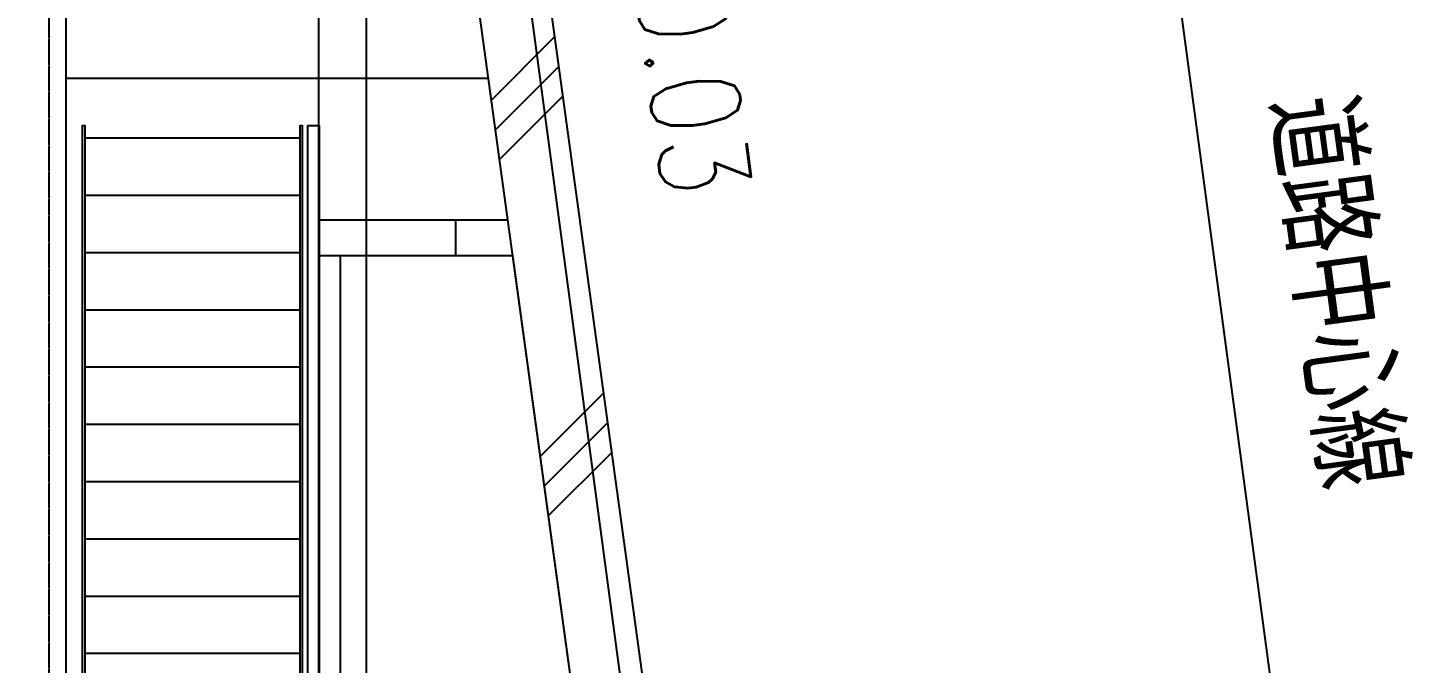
# Model space of a CAD drawing. Header units: millimetres. Extents: x 0 to 126150, y 0 to 89100.
# Drawn here: x 79834 to 85657, y 32373 to 35036 of the extents above; entities that cross this region are included whole.
import ezdxf
from ezdxf.enums import TextEntityAlignment as Align

# ---------------------------------------------------------------- set-up
doc = ezdxf.new("R2010")
doc.units = ezdxf.units.MM
doc.header["$LTSCALE"] = 0.2
doc.linetypes.add('CENTER', pattern=[50.8, 31.75, -6.35, 6.35, -6.35])
doc.layers.add('A_建築', color=8, linetype='Continuous')
doc.layers.add('A_通芯', color=8, linetype='CENTER', plot=False)
doc.styles.get("Standard").update_dxf_attribs({"font": 'simplex.shx', "width": 0.8, "bigfont": 'extfont2.shx'})

msp = doc.modelspace()

# ---------------------------------------------------------------- linework, layer by layer
at = {"layer": 'A_建築', "lineweight": -3}
for points in [[(77785.61, 86440.02), (87681.39, 12611.86), (47398.24, 11269.88)], [(76366.2, 76705.96), (84341.12, 17208.47)], [(77422.19, 68827.68), (78515.76, 68196.32), (79439.61, 61303.8), (78623.53, 59890.3), (78326.31, 59849.48), (82643.41, 28410.38), (82941.51, 28444.93), (78623.53, 59890.3)], [(79993.55, 44814.81), (79993.55, 17334.81), (31843.54, 17334.81)], [(81051.47, 40003.62), (81051.47, 26416.56)], [(81251.47, 36329.85), (81251.47, 26416.56)], [(81775.43, 34731.47), (82041.72, 34997.77)], [(79993.55, 34824.81), (81762.61, 34824.81)], [(81792.52, 34607.17), (82058.73, 34873.37)], [(81809.53, 34482.77), (82075.82, 34749.07)], [(79993.55, 28824.81), (81055.54, 28824.81), (81055.54, 34624.81), (81005.54, 34624.81), (81005.54, 28874.81), (79993.55, 28874.81)], [(79993.55, 28894.82), (80985.54, 28894.82), (80985.54, 34624.81), (80973.54, 34624.81), (80973.54, 28906.81), (79993.55, 28906.81)], [(79993.55, 30444.82), (80073.54, 30444.82), (80073.54, 34624.81), (80061.54, 34624.81), (80061.54, 30456.82), (79993.55, 30456.82)], [(80073.54, 34574.82), (80973.54, 34574.82)], [(80073.54, 34334.82), (80973.54, 34334.82)], [(81051.47, 34231.4), (81844.09, 34231.4)], [(81627.31, 34081.39), (81627.31, 34231.4)], [(81142.84, 34081.39), (81142.84, 25191.82), (79993.55, 25191.82)], [(80073.54, 34094.82), (80973.54, 34094.82)], [(81051.47, 34081.39), (81864.69, 34081.39), (82643.41, 28410.38), (82687.61, 28415.5), (84143.23, 17555.71), (84300.95, 17508.1), (82323.84, 15251.77)], [(80073.54, 33854.81), (80973.54, 33854.81)], [(80073.54, 33614.81), (80973.54, 33614.81)], [(81980.33, 33239.27), (82246.62, 33505.57)], [(80073.54, 33374.81), (80973.54, 33374.81)], [(81997.42, 33114.97), (82263.62, 33381.27)], [(82014.42, 32990.67), (82280.72, 33256.87)], [(80073.54, 33134.81), (80973.54, 33134.81)], [(80073.54, 32894.81), (80973.54, 32894.81)], [(80073.54, 32654.81), (80973.54, 32654.81)], [(80073.54, 32414.81), (80973.54, 32414.81)]]:
    msp.add_lwpolyline(points, dxfattribs=at)
at = {"layer": 'A_通芯'}
msp.add_line((79923.55, 7195.51), (79923.55, 50618.35), dxfattribs=at)

# ---------------------------------------------------------------- texts
at = {"layer": 'A_建築', "lineweight": -3, "width": 0.8}
for s, rotation, p in [('道路境界線60.03', 277.634508, (82012.62, 37085.51)), ('道路中心線', 277.634336, (84910.6, 34710.77))]:
    msp.add_text(s, height=375.94, rotation=rotation, dxfattribs=at).set_placement(p, align=Align.BOTTOM_LEFT)

doc.saveas('drawing.dxf')
